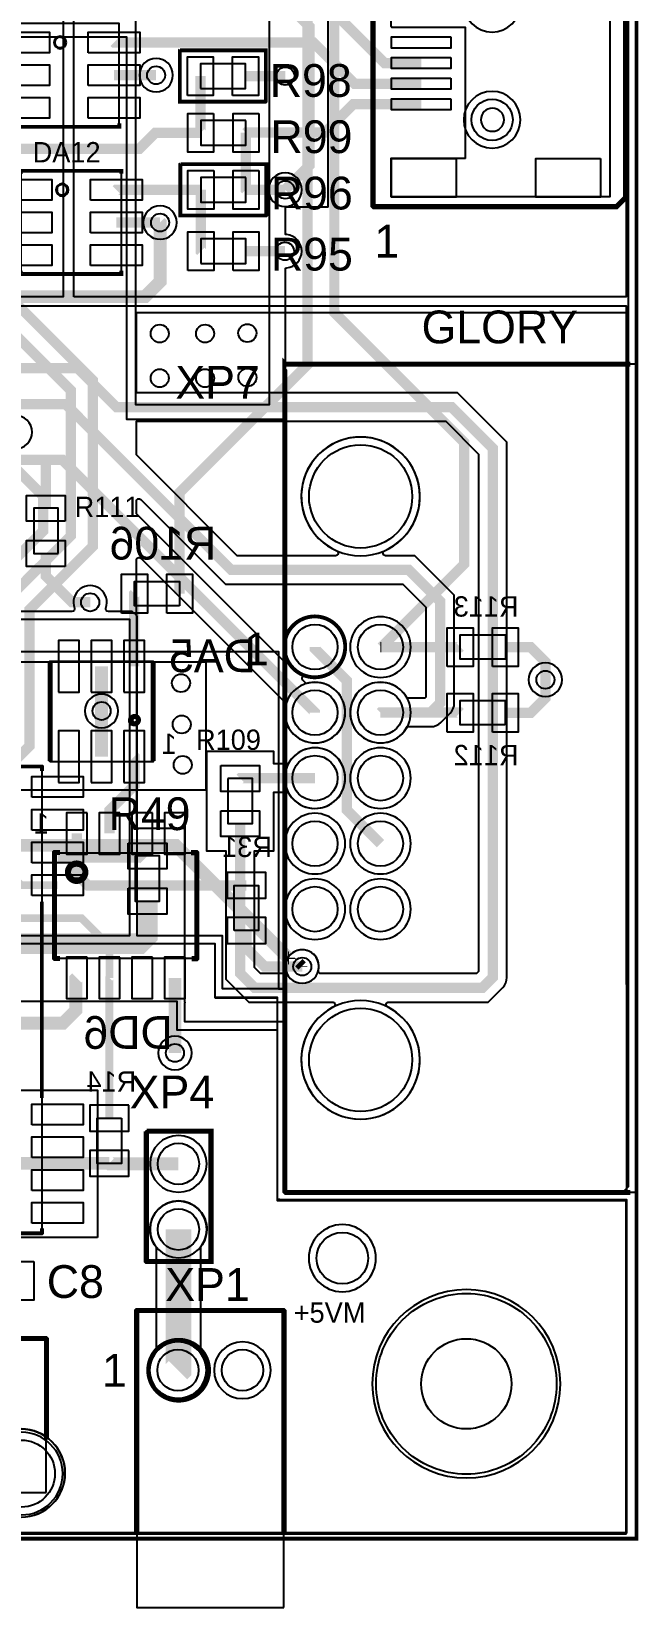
# Model space of a CAD drawing. Extents: x 0 to 112, y -6 to 118.
# Drawn here: x 88.7 to 112.3, y -2.7 to 58.4 of the extents above; entities that cross this region are included whole.
import ezdxf

# ---------------------------------------------------------------- set-up
doc = ezdxf.new("R2010")
doc.units = 0
for name, color, linetype in [('BOARD_GEOMETRY_OUTLINE', 1, 'CONTINUOUS'), ('ETCH_BOTTOM', 5, 'CONTINUOUS'), ('ETCH_GND', 3, 'CONTINUOUS'), ('ETCH_PWR', 4, 'CONTINUOUS'), ('ETCH_TOP', 2, 'CONTINUOUS'), ('MANUFACTURING_NO_PROBE_BOTTOM', 6, 'CONTINUOUS'), ('MANUFACTURING_NO_PROBE_TOP', 7, 'CONTINUOUS'), ('PACKAGE_GEOMETR_ASSEMBLY_BOTTO', 8, 'CONTINUOUS'), ('PACKAGE_GEOMETRY_ASSEMBLY_TOP', 9, 'CONTINUOUS'), ('PIN_BOTTOM', 17, 'CONTINUOUS'), ('PIN_GND', 15, 'CONTINUOUS'), ('PIN_PWR', 16, 'CONTINUOUS'), ('PIN_TOP', 14, 'CONTINUOUS'), ('REF_DES_SILKSCREEN_BOTTOM', 18, 'CONTINUOUS'), ('REF_DES_SILKSCREEN_TOP', 19, 'CONTINUOUS'), ('ROUTE_KEEPOUT_ALL', 21, 'CONTINUOUS'), ('VIA_CLASS_BOTTOM', 29, 'CONTINUOUS'), ('VIA_CLASS_GND', 27, 'CONTINUOUS'), ('VIA_CLASS_PWR', 28, 'CONTINUOUS'), ('VIA_CLASS_TOP', 26, 'CONTINUOUS')]:
    doc.layers.add(name, color=color, linetype=linetype)

msp = doc.modelspace()

# ---------------------------------------------------------------- linework, layer by layer
at = {"layer": 'BOARD_GEOMETRY_OUTLINE', "const_width": 0.15}
msp.add_lwpolyline([(112.2, 118.2), (0, 118.2), (0, 0), (112.2, 0)], close=True, dxfattribs=at)
at = {"layer": 'BOARD_GEOMETRY_OUTLINE'}
for points in [[(112.2, 118.2), (112.2, 0)], [(112.2, 15.275), (112.2, 4.275)], [(112.2, 4.275), (112.2, 2.275)], [(112.2, 2.275), (112.2, 0.275)]]:
    msp.add_lwpolyline(points, dxfattribs=at)
msp.add_lwpolyline([(106.6106, 55.4531, 1), (106.6106, 54.5531, 1)], format="xyb", close=True, dxfattribs=at)
at = {"layer": 'ETCH_BOTTOM'}
for points, const_width in [([(102.3031, 34.56), (105.5211, 37.778), (105.5211, 42.4931), (100.4814, 47.5328), (100.4814, 68.74), (97.3858, 71.8356), (97.3858, 96.745), (95.5864, 98.5444), (86.6327, 98.5444)], 0.4), ([(86.4796, 31.486), (86.4796, 35.0875), (88.5995, 37.2074), (88.5995, 37.2105), (89.0095, 37.6205), (89.0126, 37.6205), (90.2609, 38.8688), (90.2609, 44.5122), (83.1949, 51.5782), (83.1949, 53.6654), (77.8598, 59.0005), (77.8598, 59.0183), (75.8726, 61.0055), (75.8726, 82.2224), (78.8016, 85.1514), (80.5874, 85.1514)], 0.4), ([(95.2856, 82.6512), (96.3496, 81.5872), (96.3496, 71.3537), (99.4469, 68.2564), (99.4469, 45.51), (94.4838, 40.5469), (94.4838, 36.63)], 0.4), ([(82.0972, 31.7402), (82.0972, 34.7192), (82.4972, 35.1192), (85.2238, 35.1192), (85.6017, 34.7413), (85.6017, 30.2811), (86.0238, 29.859), (87.7938, 29.859), (88.6599, 30.7251), (88.6599, 36.0088), (91.1181, 38.467), (91.1181, 44.9049), (84.0552, 51.9678), (84.0552, 54.0307), (82.2327, 55.8532), (82.2327, 55.8622), (76.7333, 61.3616), (76.7333, 75.4697), (78.2958, 77.0322), (80.7124, 77.0322)], 0.4), ([(80.9836, 42.9138), (80.9836, 43.1817), (81.4925, 43.6906), (85.9215, 43.6906), (89.1894, 40.4227), (89.1894, 39.0564), (86.7898, 36.6568), (79.9153, 36.6568)], 0.4), ([(92.725, 33.8167), (92.725, 36.6212), (92.7338, 36.63)], 0.4), ([(102.27, 26.94), (100.9692, 28.2408), (100.9692, 33.2584), (99.73, 34.4976), (99.73, 34.56)], 0.4), ([(102.27, 34.56), (102.3031, 34.56)], 0.4), ([(102.3031, 34.56), (105.3598, 34.56), (105.3622, 34.5624)], 0.4), ([(107.1122, 34.5624), (108.0848, 34.5624), (108.6655, 33.9817), (108.6655, 33.2939)], 0.4), ([(91.455, 33.8167), (91.455, 32.083)], 0.5), ([(108.6655, 33.2939), (108.6655, 32.5794), (108.1026, 32.0165), (107.1112, 32.0165)], 0.4), ([(91.455, 30.3167), (91.455, 32.083)], 0.5), ([(102.27, 32.02), (105.3577, 32.02), (105.3612, 32.0165)], 0.4), ([(91.762, 27.3372), (91.762, 28.2301), (92.7304, 29.1985), (92.7304, 30.3113), (92.725, 30.3167)], 0.4), ([(97.0701, 25.3209), (90.9241, 25.3209), (90.492, 25.753), (90.492, 27.3372)], 0.4), ([(83.366, 24.0502), (90.678, 24.0502), (91.762, 22.9662), (91.762, 21.7372)], 0.3), ([(99.235, 22.1762), (97.7845, 22.1762), (97.0701, 22.8906), (97.0701, 23.5709)], 0.4), ([(87.576, 19.9806), (89.9589, 19.9806), (90.4589, 20.4806), (90.4589, 21.7041), (90.492, 21.7372)], 0.5), ([(91.7572, 16.2972), (91.7572, 21.7324), (91.762, 21.7372)], 0.3), ([(94.302, 21.7372), (94.302, 18.8256)], 0.5), ([(91.7572, 14.5472), (87.8656, 14.5472), (87.576, 14.8368), (87.576, 19.9806)], 0.5), ([(94.4373, 14.5272), (91.7772, 14.5272), (91.7572, 14.5472)], 0.5)]:
    msp.add_lwpolyline(points, dxfattribs=dict(at, const_width=const_width))
at = {"layer": 'ETCH_GND'}
for points in [[(89.9691, 65.1043), (89.9691, 48.1353), (73.6176, 48.1353)], [(76.7004, 35.636), (92.5331, 35.636), (92.5331, 23.3727), (46.1591, 23.3727)]]:
    msp.add_lwpolyline(points, dxfattribs=at)
for points in [[(90.3868, 48.1365), (90.3868, 65.1043), (111.7972, 65.1043), (111.7972, 48.1365)], [(59.9307, 0.206), (59.9307, 9.3264), (53.9996, 9.3264), (53.9996, 13.3453), (53.7336, 13.6113), (53.7103, 13.6113), (53.7092, 13.6124), (44.1944, 13.6124), (42.7112, 15.0956), (42.7112, 21.56), (46.4617, 21.56), (46.4617, 23.0726), (92.8254, 23.0726), (92.8257, 23.0724), (95.8505, 23.0724), (95.8505, 20.9869), (98.15, 20.9869), (98.1512, 20.9857), (98.2659, 20.9857), (98.2659, 13.1325), (111.8096, 13.1325), (111.8096, 0.206)]]:
    msp.add_lwpolyline(points, close=True, dxfattribs=at)
for points in [[(98.576, 52.9383, 1), (98.576, 51.6381, 1)], [(98.5677, 13.4326), (98.5677, 21.3079), (96.1508, 21.3079), (96.1508, 23.3728), (92.8332, 23.3728), (92.8332, 35.7491), (92.8101, 35.7723), (92.8101, 35.7912), (92.7408, 35.8605), (92.7218, 35.8605), (92.6462, 35.9361), (91.7205, 35.9361, -0.521009), (91.6253, 36.0723, 1.429518), (90.4039, 36.0723, -0.521009), (90.3087, 35.9361), (73.9922, 35.9361), (73.9922, 47.7352), (74.0495, 47.7925), (111.7972, 47.7925), (111.7972, 21.4942), (111.8094, 21.482), (111.8094, 13.4328), (111.6825, 13.4328), (111.6823, 13.4326)], [(101.5, 42.7001, 1), (101.5, 38.0999, 1)], [(99.73, 35.7351, 1), (99.73, 33.3849, 1)], [(102.27, 35.7351, 1), (102.27, 33.3849, 1)], [(108.6655, 33.944, 1), (108.6655, 32.6438, 1)], [(99.73, 33.1951, 1), (99.73, 30.8449, 1)], [(102.27, 33.1951, 1), (102.27, 30.8449, 1)], [(91.455, 32.7331, 1), (91.455, 31.4329, 1)], [(99.73, 30.6551, 1), (99.73, 28.3049, 1)], [(102.27, 30.6551, 1), (102.27, 28.3049, 1)], [(102.27, 28.1151, 1), (102.27, 25.7649, 1)], [(99.73, 25.5751, 1), (99.73, 23.2249, 1)], [(102.27, 25.5751, 1), (102.27, 23.2249, 1)], [(99.235, 22.8263, 1), (99.235, 21.5261, 1)], [(101.5, 20.8601, 1), (101.5, 16.2599, 1)], [(94.4373, 15.6273, 1), (94.4373, 13.4271, 1)], [(94.4373, 13.0873, 1), (94.4373, 10.8871, 1)], [(105.6, 9.6502, 1), (105.6, 2.3498, 1)], [(94.4192, 7.6282, 1), (94.4192, 5.428, 1)], [(88.3378, 4.2499, 1), (88.3378, 0.8295, 1)]]:
    msp.add_lwpolyline(points, format="xyb", close=True, dxfattribs=at)
at = {"layer": 'ETCH_PWR'}
msp.add_lwpolyline([(111.8807, 117.9718), (111.8807, 13.6405), (111.6893, 13.4491), (98.5933, 13.4491), (98.5933, 21.2986), (98.3308, 21.2986), (98.3308, 34.3765), (76.8479, 34.3765, -0.620422), (76.7672, 34.5393, 0.955195), (75.7708, 35.3726, -0.68394), (75.5947, 35.4411), (75.5947, 58.2152), (92.4237, 58.2152), (92.4237, 43.3973), (98.5933, 43.3973), (98.5933, 49.2535), (98.6385, 49.2584, 0.897401), (98.6385, 50.551), (98.5933, 50.5559), (98.5933, 51.6213), (100.2314, 51.6213), (100.2402, 51.6301), (100.2402, 60.2068)], format="xyb", dxfattribs=at)
for points in [[(92.9688, 61.9731, 3.675248), (92.9688, 62.6319, -0.764144), (92.78, 62.6833), (92.78, 68.78), (92.8095, 68.7935, 0.100698), (93.1314, 69.0289), (93.1465, 69.0455), (97.527, 69.0455), (97.5282, 69.0444), (97.9579, 69.0444), (97.9579, 43.9519), (92.78, 43.9519), (92.78, 61.9217, -0.764144), (92.9688, 61.9731)], [(106.5993, 60.5999, 1), (106.5993, 58.3997, 1)], [(93.5728, 57.3795, 1), (93.5728, 56.0793, 1)], [(106.5993, 56.0999, 1), (106.5993, 53.8997, 1)], [(93.7254, 51.6667, 1), (93.7254, 50.3665, 1)], [(88.1093, 43.5423, 1), (88.1093, 42.2421, 1)], [(101.5, 42.7001, 1), (101.5, 38.0999, 1)], [(99.73, 35.7351, 1), (99.73, 33.3849, 1)], [(102.27, 35.7351, 1), (102.27, 33.3849, 1)], [(99.73, 33.1951, 1), (99.73, 30.8449, 1)], [(102.27, 33.1951, 1), (102.27, 30.8449, 1)], [(99.73, 30.6551, 1), (99.73, 28.3049, 1)], [(99.73, 28.1151, 1), (99.73, 25.7649, 1)], [(102.27, 28.1151, 1), (102.27, 25.7649, 1)], [(99.73, 25.5751, 1), (99.73, 23.2249, 1)], [(102.27, 25.5751, 1), (102.27, 23.2249, 1)], [(101.5, 20.8601, 1), (101.5, 16.2599, 1)], [(94.302, 19.4757, 1), (94.302, 18.1755, 1)], [(94.4373, 13.0873, 1), (94.4373, 10.8871, 1)], [(100.7919, 12.1712, 1), (100.7919, 9.571, 1)], [(105.6, 9.6502, 1), (105.6, 2.3498, 1)], [(94.4192, 7.6282, 1), (94.4192, 5.428, 1)], [(96.9192, 7.6282, 1), (96.9192, 5.428, 1)], [(88.3366, 4.2403, 1), (88.3366, 0.8367, 1)]]:
    msp.add_lwpolyline(points, format="xyb", close=True, dxfattribs=at)
for points, const_width in [([(98.577, 59.5482), (99.5202, 58.605), (99.5202, 53.2324), (98.576, 52.2882)], 0.4), ([(98.6912, 22.5141), (94.3325, 26.8728), (79.0099, 26.8728)], 0.5), ([(98.7091, 22.5141), (98.6912, 22.5141)], 0.5), ([(98.7091, 22.5051), (98.7091, 22.5141)], 0.5), ([(98.7271, 22.5051), (98.7091, 22.5051)], 0.5), ([(98.7271, 22.4728), (98.7271, 22.5051)], 0.5), ([(99.1049, 22.3247), (99.235, 22.1946)], 0.4), ([(99.235, 22.1946), (99.235, 22.1762)], 0.4)]:
    msp.add_lwpolyline(points, dxfattribs=dict(at, const_width=const_width))
msp.add_lwpolyline([(65.4411, 29.0181), (65.4411, 33.9921), (65.9527, 33.9921), (65.9528, 33.992), (95.4997, 33.992), (95.4997, 29.0181)], close=True, dxfattribs=at)
msp.add_lwpolyline([(46.4611, 23.0725), (95.8504, 23.0725), (95.8504, 20.9733), (95.8609, 20.969), (98.2679, 20.969), (98.2679, 13.1123), (111.7798, 13.1123), (111.7798, 0.1784), (59.9303, 0.1784)], dxfattribs=at)
at = {"layer": 'ETCH_TOP'}
for points, const_width in [([(103.8493, 57.1998), (102.427, 57.1998), (96.0448, 63.582), (91.9518, 63.582), (91.9423, 63.5725)], 0.4), ([(103.8493, 56.3998), (101.2668, 56.3998), (99.6744, 57.9922), (91.9479, 57.9922), (91.9407, 57.9994)], 0.4), ([(91.9407, 56.7294), (93.5728, 56.7294)], 0.4), ([(95.2885, 56.6946), (95.2885, 54.5119), (95.3026, 54.4978)], 0.4), ([(97.0385, 56.6946), (98.5814, 56.6946)], 0.4), ([(103.8493, 55.5998), (101.2134, 55.5998), (100.117, 54.5034), (97.0582, 54.5034), (97.0526, 54.4978)], 0.4), ([(95.3026, 54.4978), (93.5456, 54.4978), (92.9188, 53.871), (82.3899, 53.871), (80.7746, 52.2557), (78.6296, 52.2557), (78.6162, 52.2691)], 0.4), ([(97.0526, 54.4978), (97.0526, 52.2887), (97.0531, 52.2882)], 0.4), ([(95.3031, 52.2882), (92.0261, 52.2882), (92.0245, 52.2866)], 0.4), ([(95.3031, 52.2882), (95.3031, 49.9059), (95.3043, 49.9047)], 0.4), ([(97.0531, 52.2882), (98.576, 52.2882)], 0.4), ([(78.6162, 50.9991), (80.7594, 50.9991), (83.6138, 48.1447), (93.1371, 48.1447), (93.7286, 48.7362), (93.7286, 51.0134), (93.7254, 51.0166)], 0.5), ([(92.0245, 51.0166), (93.7254, 51.0166)], 0.4), ([(97.0543, 49.9047), (98.5684, 49.9047)], 0.4), ([(73.1119, 49.6226), (73.1119, 49.3505), (75.2542, 47.2082), (75.2542, 38.5088), (77.8219, 35.9411), (87.1345, 35.9411), (87.7859, 35.2897), (87.7859, 25.8789), (88.3363, 25.3285), (89.7484, 25.3285)], 0.3), ([(87.0517, 44.6172), (87.8038, 45.3693), (90.526, 45.3693), (92.0321, 43.8632), (105.0284, 43.8632), (106.6223, 42.2693), (106.6223, 21.7509), (106.2224, 21.351), (97.394, 21.351), (96.8296, 21.9154), (96.8296, 27.7167)], 0.4), ([(86.1148, 43.5422), (87.2037, 43.5422), (87.636, 43.9745), (90.0613, 43.9745), (96.4851, 37.5507), (103.3719, 37.5507), (104.5827, 36.3399), (104.5827, 32.3852), (104.2236, 32.0261), (102.2761, 32.0261), (102.27, 32.02)], 0.4), ([(89.2637, 41.8153), (87.649, 41.8153), (87.2221, 42.2422), (86.1148, 42.2422)], 0.4), ([(89.2995, 39.9389), (89.2995, 41.7795), (89.2637, 41.8153)], 0.4), ([(99.73, 32.02), (99.73, 32.0285), (89.9432, 41.8153), (89.2637, 41.8153)], 0.4), ([(91.0146, 36.2952), (90.3178, 36.2952), (89.2995, 37.3135), (89.2995, 38.1889)], 0.4), ([(99.73, 29.48), (96.8429, 29.48), (96.8296, 29.4667)], 0.4), ([(89.7484, 26.5985), (93.0961, 26.5985), (93.2332, 26.4614)], 0.8), ([(83.466, 23.0662), (86.1815, 23.0662), (86.1948, 23.0529), (86.9406, 23.0529), (86.9539, 23.0662), (92.9332, 23.0662), (93.2332, 23.3662), (93.2332, 24.7114)], 0.8), ([(94.4373, 11.9872), (94.4373, 6.5462), (94.4192, 6.5281)], 1)]:
    msp.add_lwpolyline(points, dxfattribs=dict(at, const_width=const_width))
for points in [[(105.5678, 53.5114), (105.5715, 53.5151), (105.5715, 58.5836), (102.7175, 58.5836), (102.6879, 58.6132), (102.6879, 62.4136), (111.1464, 62.4136), (111.1464, 62.3988), (111.1612, 62.3988), (111.1612, 52.0105), (102.6879, 52.0105), (102.6879, 53.5114)], [(59.9386, 0.2201), (59.8956, 0.2631), (59.8956, 9.3202), (53.977, 9.3202), (53.977, 13.4168), (53.7887, 13.6051), (44.2033, 13.6051), (42.6842, 15.1242), (42.6842, 20.8279), (60.0005, 20.8279), (60.0005, 19.7787), (60.8227, 18.9565), (62.7007, 18.9565), (62.7007, 20.8279), (94.3788, 20.8279), (94.379, 20.7624), (94.379, 19.728), (98.2661, 19.728), (98.2661, 13.1608), (98.3531, 13.1608), (98.3531, 13.1466), (111.8164, 13.1466), (111.8164, 0.2201)], [(91.2985, 11.6784), (88.1983, 11.6784), (88.1983, 17.3886), (91.2985, 17.3886)]]:
    msp.add_lwpolyline(points, close=True, dxfattribs=at)
for points in [[(98.5662, 13.4609), (98.5662, 20.0281), (94.6791, 20.0281), (94.6791, 20.7624), (94.6969, 20.7802), (94.679, 20.7981), (94.679, 21.3532), (94.6791, 21.3533), (94.6791, 27.5137), (94.6612, 27.5316), (92.8234, 27.5316), (92.8234, 35.8114), (92.8052, 35.8296), (92.8052, 37.9305, -0.668179), (92.9783, 38.0022), (98.6085, 32.3721), (98.6003, 32.3434, 3.818656), (99.4194, 33.1533), (99.3909, 33.1455), (99.2614, 33.2751, -0.789012), (99.3646, 33.4432, 4.184165), (98.6132, 34.1946, -0.789012), (98.4451, 34.0914), (92.8052, 39.7313), (92.8052, 40.2078, -0.668179), (92.9783, 40.2795), (96.2572, 37.0006), (103.144, 37.0006), (104.0326, 36.112), (104.0326, 32.6131), (103.9957, 32.5762), (103.3056, 32.5762), (103.291, 32.6018, 3.818607), (103.2975, 31.4499), (103.312, 31.476), (104.2236, 31.476, 0.198879), (104.6126, 31.6371), (104.9717, 31.9962, 0.198879), (105.1328, 32.3852), (105.1328, 36.5678), (103.5998, 38.1008), (102.4679, 38.1008, -0.811715), (102.4271, 38.295, 4.751502), (100.5729, 38.295, -0.811715), (100.5321, 38.1008), (96.713, 38.1008), (92.8052, 42.0086), (92.8052, 43.3131), (104.8005, 43.3131), (106.0722, 42.0414), (106.0722, 21.9788), (105.9945, 21.9011), (99.9662, 21.9011, -0.48416), (99.8675, 22.0259, 1.265474), (98.6025, 22.0259, -0.48416), (98.5038, 21.9011), (97.6219, 21.9011), (97.3797, 22.1433), (97.3797, 26.6666), (98.1297, 26.6666), (98.1297, 28.9299), (98.6912, 28.9299), (98.7057, 28.904, 3.818481), (98.7057, 30.056), (98.6912, 30.0301), (98.1297, 30.0301), (98.1297, 30.5168), (95.5295, 30.5168), (95.5295, 26.6666), (96.2795, 26.6666), (96.2795, 21.6875), (97.1661, 20.8009), (100.4092, 20.8009, -0.788016), (100.4553, 20.6092, 4.163238), (102.5447, 20.6092, -0.788016), (102.5908, 20.8009), (106.4503, 20.8009), (107.0113, 21.3619, 0.198879), (107.1724, 21.7509), (107.1724, 42.4972), (105.2563, 44.4133), (92.8052, 44.4133), (92.8052, 47.5344), (111.7957, 47.5344), (111.7957, 21.5292), (111.8079, 21.517), (111.8079, 13.4609)], [(102.27, 35.7351, 1), (102.27, 33.3849, 1)], [(108.6655, 33.944, 1), (108.6655, 32.6438, 1)], [(102.27, 30.6551, 1), (102.27, 28.3049, 1)], [(102.27, 28.1151, 1), (102.27, 25.7649, 1)], [(99.73, 25.5751, 1), (99.73, 23.2249, 1)], [(102.27, 25.5751, 1), (102.27, 23.2249, 1)], [(94.4373, 15.6273, 1), (94.4373, 13.4271, 1)], [(95.2976, 7.1904, -2.07152), (93.5754, 7.2339), (93.5872, 7.2481), (93.5872, 11.2887), (93.5762, 11.3026, -2.072555), (95.2984, 11.3026), (95.2874, 11.2887), (95.2874, 7.2039)], [(105.6, 9.6502, 1), (105.6, 2.3498, 1)], [(88.35, 4.1201, 1), (88.35, 0.9199, 1)]]:
    msp.add_lwpolyline(points, format="xyb", close=True, dxfattribs=at)
at = {"layer": 'MANUFACTURING_NO_PROBE_BOTTOM', "const_width": 0.2}
for points in [[(89.4626, 34.0228), (89.4626, 30.1461)], [(93.4555, 34.0228), (93.4555, 30.1461)], [(89.8467, 26.5998), (89.6413, 26.5998), (89.6323, 26.5908), (89.6323, 22.4998), (89.6413, 22.4908), (89.8467, 22.4908)], [(94.9204, 26.5909), (95.1348, 26.5909), (95.1526, 26.5731), (95.1526, 22.4997), (95.1348, 22.4819), (94.9561, 22.4819)]]:
    msp.add_lwpolyline(points, dxfattribs=at)
for points in [[(92.8841, 31.7288, 1), (92.6003, 31.7288, 1)], [(90.8454, 25.832, 1), (90.1336, 25.832, 1)]]:
    msp.add_lwpolyline(points, format="xyb", close=True, dxfattribs=at)
at = {"layer": 'MANUFACTURING_NO_PROBE_TOP', "const_width": 0.2}
msp.add_lwpolyline([(101.9839, 63.0022), (101.9839, 51.6652), (102.0197, 51.6294), (111.4224, 51.6294), (111.7806, 51.9876), (111.7806, 62.4828), (111.2791, 62.9843), (102.0018, 62.9843)], close=True, dxfattribs=at)
at = {"layer": 'MANUFACTURING_NO_PROBE_TOP'}
for points in [[(90.0937, 57.9964, 1), (89.6065, 57.9964, 1)], [(90.1743, 52.2831, 1), (89.6871, 52.2831, 1)]]:
    msp.add_lwpolyline(points, format="xyb", close=True, dxfattribs=at)
for points, const_width in [([(94.5008, 57.6944), (97.8237, 57.6944), (97.8237, 55.7203), (97.8059, 55.7025), (94.4919, 55.7025), (94.4919, 57.6856), (94.5097, 57.7034)], 0.15), ([(88.2299, 54.8536), (88.2299, 54.7285), (92.1423, 54.7285), (92.1423, 54.8625)], 0.15), ([(94.5186, 53.2816), (97.8415, 53.2816), (97.8415, 51.3075), (97.8237, 51.2897), (94.5097, 51.2897), (94.5097, 53.2728), (94.5275, 53.2906)], 0.15), ([(88.3281, 52.8974), (88.3281, 53.0224), (92.2227, 53.0224), (92.2227, 52.9063)], 0.15), ([(88.3281, 49.1457), (88.3281, 49.0474), (88.3192, 49.0385), (88.3371, 49.0206), (92.2227, 49.0206), (92.2227, 49.1457)], 0.15), ([(111.9589, 45.5287), (98.5814, 45.5287), (98.5635, 45.5466), (98.5635, 13.4548), (98.5993, 13.419), (111.959, 13.419)], 0.2), ([(89.1499, 29.762), (89.1499, 29.9228), (89.141, 29.9317), (81.5483, 29.9317), (81.5394, 29.9228), (81.5394, 29.7441)], 0.15), ([(89.141, 24.6883), (89.141, 17.0777)], 0.15), ([(93.1902, 15.7918), (93.1902, 10.7592), (93.2082, 10.7412), (95.6976, 10.7412), (95.6976, 15.7918), (93.2082, 15.7918)], 0.2), ([(81.5393, 12.0218), (81.5393, 11.8432), (81.5482, 11.8343), (89.141, 11.8343), (89.15, 11.8433), (89.15, 12.0219)], 0.15), ([(92.8149, 0.2206), (92.8149, 8.8343), (92.824, 8.8434), (98.5098, 8.8434), (98.5276, 8.8256), (98.5276, 0.2474)], 0.2), ([(64.7346, 3.8739), (64.7346, 7.7421), (64.7525, 7.76), (89.2869, 7.76), (89.3228, 7.7241), (89.3228, 3.838)], 0.2)]:
    msp.add_lwpolyline(points, dxfattribs=dict(at, const_width=const_width))
at = {"layer": 'MANUFACTURING_NO_PROBE_TOP', "const_width": 0.15}
for points in [[(100.9038, 34.5682, 1), (98.543, 34.5682, 1)], [(95.6251, 6.5269, 1), (93.2643, 6.5269, 1)]]:
    msp.add_lwpolyline(points, format="xyb", close=True, dxfattribs=at)
at = {"layer": 'PACKAGE_GEOMETR_ASSEMBLY_BOTTO'}
for points in [[(94.4838, 36.155), (92.7338, 36.155), (92.7338, 37.105), (94.4838, 37.105)], [(107.1122, 34.0874), (105.3622, 34.0874), (105.3622, 35.0374), (107.1122, 35.0374)], [(89.455, 30.1167), (89.455, 34.0167), (93.455, 34.0167), (93.455, 30.1167)], [(107.1112, 31.5415), (105.3612, 31.5415), (105.3612, 32.4915), (107.1112, 32.4915)], [(95.147, 26.5872), (95.147, 22.4872), (89.647, 22.4872), (89.647, 26.5872)], [(96.5951, 23.5709), (96.5951, 25.3209), (97.5451, 25.3209), (97.5451, 23.5709)], [(92.2322, 16.2972), (92.2322, 14.5472), (91.2822, 14.5472), (91.2822, 16.2972)]]:
    msp.add_lwpolyline(points, close=True, dxfattribs=at)
for points in [[(92.925, 31.7167, -0.414214), (92.725, 31.5167, -0.414214), (92.525, 31.7167, -0.414214), (92.725, 31.9167, -0.414214), (92.925, 31.7167)], [(90.242, 25.8372, -0.414214), (90.492, 26.0872, -0.414214), (90.742, 25.8372, -0.414214), (90.492, 25.5872, -0.414214), (90.242, 25.8372)]]:
    msp.add_lwpolyline(points, format="xyb", close=True, dxfattribs=at)
at = {"layer": 'PACKAGE_GEOMETRY_ASSEMBLY_TOP'}
for points in [[(111.7993, 51.9498), (111.7993, 62.4998), (111.2993, 62.9998), (101.9993, 62.9998), (101.9993, 51.6498), (111.4993, 51.6498)], [(88.2407, 54.7294), (92.1407, 54.7294), (92.1407, 58.7294), (88.2407, 58.7294)], [(95.2885, 56.2196), (97.0385, 56.2196), (97.0385, 57.1696), (95.2885, 57.1696)], [(97.0526, 54.9728), (95.3026, 54.9728), (95.3026, 54.0228), (97.0526, 54.0228)], [(88.3245, 49.0166), (92.2245, 49.0166), (92.2245, 53.0166), (88.3245, 53.0166)], [(97.0531, 52.7632), (95.3031, 52.7632), (95.3031, 51.8132), (97.0531, 51.8132)], [(95.3043, 49.4297), (97.0543, 49.4297), (97.0543, 50.3797), (95.3043, 50.3797)], [(98.561, 13.429), (112.201, 13.429), (112.201, 45.529), (98.561, 45.529)], [(89.7745, 38.1889), (89.7745, 39.9389), (88.8245, 39.9389), (88.8245, 38.1889)], [(81.5484, 11.8335), (89.1484, 11.8335), (89.1484, 29.9335), (81.5484, 29.9335)], [(96.3546, 29.4667), (96.3546, 27.7167), (97.3046, 27.7167), (97.3046, 29.4667)], [(92.7582, 26.4614), (92.7582, 24.7114), (93.7082, 24.7114), (93.7082, 26.4614)], [(95.7073, 10.7172), (95.7073, 15.7972), (93.1673, 15.7972), (93.1673, 10.7172)], [(98.5192, -2.6699), (98.5192, 8.8301), (92.8192, 8.8301), (92.8192, -2.6699)], [(89.3072, 1.7874), (89.3072, 7.7674), (64.7472, 7.7674), (64.7472, 1.7874)]]:
    msp.add_lwpolyline(points, close=True, dxfattribs=at)
for points in [[(89.8407, 58.1994, 0.414214), (89.6407, 57.9994, 0.414214), (89.8407, 57.7994, 0.414214), (90.0407, 57.9994, 0.414214), (89.8407, 58.1994)], [(89.9245, 52.4866, 0.414214), (89.7245, 52.2866, 0.414214), (89.9245, 52.0866, 0.414214), (90.1245, 52.2866, 0.414214), (89.9245, 52.4866)]]:
    msp.add_lwpolyline(points, format="xyb", close=True, dxfattribs=at)
at = {"layer": 'PIN_BOTTOM'}
for points in [[(92.2338, 35.88), (92.2338, 37.38), (93.2338, 37.38), (93.2338, 35.88)], [(93.9838, 35.88), (93.9838, 37.38), (94.9838, 37.38), (94.9838, 35.88)], [(104.8622, 33.8124), (104.8622, 35.3124), (105.8622, 35.3124), (105.8622, 33.8124)], [(106.6122, 33.8124), (106.6122, 35.3124), (107.6122, 35.3124), (107.6122, 33.8124)], [(89.785, 32.8167), (90.585, 32.8167), (90.585, 34.8167), (89.785, 34.8167)], [(91.055, 32.8167), (91.855, 32.8167), (91.855, 34.8167), (91.055, 34.8167)], [(92.325, 32.8167), (93.125, 32.8167), (93.125, 34.8167), (92.325, 34.8167)], [(104.8612, 31.2665), (104.8612, 32.7665), (105.8612, 32.7665), (105.8612, 31.2665)], [(106.6112, 31.2665), (106.6112, 32.7665), (107.6112, 32.7665), (107.6112, 31.2665)], [(89.785, 29.3167), (90.585, 29.3167), (90.585, 31.3167), (89.785, 31.3167)], [(91.055, 29.3167), (91.855, 29.3167), (91.855, 31.3167), (91.055, 31.3167)], [(92.325, 29.3167), (93.125, 29.3167), (93.125, 31.3167), (92.325, 31.3167)], [(90.892, 28.1372), (90.092, 28.1372), (90.092, 26.5372), (90.892, 26.5372)], [(92.162, 28.1372), (91.362, 28.1372), (91.362, 26.5372), (92.162, 26.5372)], [(93.432, 28.1372), (92.632, 28.1372), (92.632, 26.5372), (93.432, 26.5372)], [(94.702, 28.1372), (93.902, 28.1372), (93.902, 26.5372), (94.702, 26.5372)], [(96.3201, 24.8209), (97.8201, 24.8209), (97.8201, 25.8209), (96.3201, 25.8209)], [(96.3201, 23.0709), (97.8201, 23.0709), (97.8201, 24.0709), (96.3201, 24.0709)], [(90.892, 22.5372), (90.092, 22.5372), (90.092, 20.9372), (90.892, 20.9372)], [(92.162, 22.5372), (91.362, 22.5372), (91.362, 20.9372), (92.162, 20.9372)], [(93.432, 22.5372), (92.632, 22.5372), (92.632, 20.9372), (93.432, 20.9372)], [(94.702, 22.5372), (93.902, 22.5372), (93.902, 20.9372), (94.702, 20.9372)], [(92.5072, 16.7972), (91.0072, 16.7972), (91.0072, 15.7972), (92.5072, 15.7972)], [(92.5072, 15.0472), (91.0072, 15.0472), (91.0072, 14.0472), (92.5072, 14.0472)]]:
    msp.add_lwpolyline(points, close=True, dxfattribs=at)
for centre, radius in [((106.5993, 54.9998), 0.8), ((101.5, 40.4), 2), ((99.73, 34.56), 0.875), ((102.27, 34.56), 0.875), ((99.73, 32.02), 0.875), ((102.27, 32.02), 0.875), ((99.73, 29.48), 0.875), ((102.27, 29.48), 0.875), ((99.73, 26.94), 0.875), ((102.27, 26.94), 0.875), ((99.73, 24.4), 0.875), ((102.27, 24.4), 0.875), ((101.5, 18.56), 2), ((94.4373, 14.5272), 0.8), ((94.4373, 11.9872), 0.8), ((105.6, 6), 1.75), ((94.4192, 6.5281), 0.8), ((96.9192, 6.5281), 0.8), ((88.35, 2.52), 1.3)]:
    msp.add_circle(centre, radius, dxfattribs=at)
at = {"layer": 'PIN_GND'}
for centre, radius in [((106.5993, 54.9998), 0.8), ((101.5, 40.4), 2), ((99.73, 34.56), 0.875), ((102.27, 34.56), 0.875), ((99.73, 32.02), 0.875), ((102.27, 32.02), 0.875), ((99.73, 29.48), 0.875), ((102.27, 29.48), 0.875), ((99.73, 26.94), 0.875), ((102.27, 26.94), 0.875), ((99.73, 24.4), 0.875), ((102.27, 24.4), 0.875), ((101.5, 18.56), 2), ((94.4373, 14.5272), 0.8), ((94.4373, 11.9872), 0.8), ((105.6, 6), 1.75), ((94.4192, 6.5281), 0.8), ((96.9192, 6.5281), 0.8)]:
    msp.add_circle(centre, radius, dxfattribs=at)
at = {"layer": 'PIN_PWR'}
for centre, radius in [((106.5993, 54.9998), 0.8), ((101.5, 40.4), 2), ((99.73, 34.56), 0.875), ((102.27, 34.56), 0.875), ((99.73, 32.02), 0.875), ((102.27, 32.02), 0.875), ((99.73, 29.48), 0.875), ((102.27, 29.48), 0.875), ((99.73, 26.94), 0.875), ((102.27, 26.94), 0.875), ((99.73, 24.4), 0.875), ((102.27, 24.4), 0.875), ((101.5, 18.56), 2), ((94.4373, 14.5272), 0.8), ((94.4373, 11.9872), 0.8), ((105.6, 6), 1.75), ((94.4192, 6.5281), 0.8), ((96.9192, 6.5281), 0.8)]:
    msp.add_circle(centre, radius, dxfattribs=at)
at = {"layer": 'PIN_TOP'}
for points in [[(87.4407, 57.5994), (87.4407, 58.3994), (89.4407, 58.3994), (89.4407, 57.5994)], [(90.9407, 57.5994), (90.9407, 58.3994), (92.9407, 58.3994), (92.9407, 57.5994)], [(104.9993, 58.2173), (104.9993, 57.7823), (102.6993, 57.7823), (102.6993, 58.2173)], [(94.7885, 55.9446), (94.7885, 57.4446), (95.7885, 57.4446), (95.7885, 55.9446)], [(96.5385, 55.9446), (96.5385, 57.4446), (97.5385, 57.4446), (97.5385, 55.9446)], [(87.4407, 56.3294), (87.4407, 57.1294), (89.4407, 57.1294), (89.4407, 56.3294)], [(90.9407, 56.3294), (90.9407, 57.1294), (92.9407, 57.1294), (92.9407, 56.3294)], [(104.9993, 57.4173), (104.9993, 56.9823), (102.6993, 56.9823), (102.6993, 57.4173)], [(104.9993, 56.6173), (104.9993, 56.1823), (102.6993, 56.1823), (102.6993, 56.6173)], [(87.4407, 55.0594), (87.4407, 55.8594), (89.4407, 55.8594), (89.4407, 55.0594)], [(90.9407, 55.0594), (90.9407, 55.8594), (92.9407, 55.8594), (92.9407, 55.0594)], [(104.9993, 55.8173), (104.9993, 55.3823), (102.6993, 55.3823), (102.6993, 55.8173)], [(95.8026, 55.2478), (95.8026, 53.7478), (94.8026, 53.7478), (94.8026, 55.2478)], [(97.5526, 55.2478), (97.5526, 53.7478), (96.5526, 53.7478), (96.5526, 55.2478)], [(105.1993, 53.4998), (105.1993, 51.9998), (102.6993, 51.9998), (102.6993, 53.4998)], [(110.7993, 53.4998), (110.7993, 51.9998), (108.2993, 51.9998), (108.2993, 53.4998)], [(87.5245, 51.8866), (87.5245, 52.6866), (89.5245, 52.6866), (89.5245, 51.8866)], [(91.0245, 51.8866), (91.0245, 52.6866), (93.0245, 52.6866), (93.0245, 51.8866)], [(95.8031, 53.0382), (95.8031, 51.5382), (94.8031, 51.5382), (94.8031, 53.0382)], [(97.5531, 53.0382), (97.5531, 51.5382), (96.5531, 51.5382), (96.5531, 53.0382)], [(87.5245, 50.6166), (87.5245, 51.4166), (89.5245, 51.4166), (89.5245, 50.6166)], [(91.0245, 50.6166), (91.0245, 51.4166), (93.0245, 51.4166), (93.0245, 50.6166)], [(87.5245, 49.3466), (87.5245, 50.1466), (89.5245, 50.1466), (89.5245, 49.3466)], [(91.0245, 49.3466), (91.0245, 50.1466), (93.0245, 50.1466), (93.0245, 49.3466)], [(94.8043, 49.1547), (94.8043, 50.6547), (95.8043, 50.6547), (95.8043, 49.1547)], [(96.5543, 49.1547), (96.5543, 50.6547), (97.5543, 50.6547), (97.5543, 49.1547)], [(90.0495, 39.4389), (88.5495, 39.4389), (88.5495, 40.4389), (90.0495, 40.4389)], [(90.0495, 37.6889), (88.5495, 37.6889), (88.5495, 38.6889), (90.0495, 38.6889)], [(96.0796, 29.9667), (97.5796, 29.9667), (97.5796, 28.9667), (96.0796, 28.9667)], [(88.7484, 28.7385), (88.7484, 29.5385), (90.7484, 29.5385), (90.7484, 28.7385)], [(88.7484, 27.4685), (88.7484, 28.2685), (90.7484, 28.2685), (90.7484, 27.4685)], [(96.0796, 28.2167), (97.5796, 28.2167), (97.5796, 27.2167), (96.0796, 27.2167)], [(88.7484, 26.1985), (88.7484, 26.9985), (90.7484, 26.9985), (90.7484, 26.1985)], [(92.4832, 26.9614), (93.9832, 26.9614), (93.9832, 25.9614), (92.4832, 25.9614)], [(88.7484, 24.9285), (88.7484, 25.7285), (90.7484, 25.7285), (90.7484, 24.9285)], [(92.4832, 25.2114), (93.9832, 25.2114), (93.9832, 24.2114), (92.4832, 24.2114)], [(88.7484, 16.0385), (88.7484, 16.8385), (90.7484, 16.8385), (90.7484, 16.0385)], [(88.7484, 14.7685), (88.7484, 15.5685), (90.7484, 15.5685), (90.7484, 14.7685)], [(88.7484, 13.4985), (88.7484, 14.2985), (90.7484, 14.2985), (90.7484, 13.4985)], [(88.7484, 12.2285), (88.7484, 13.0285), (90.7484, 13.0285), (90.7484, 12.2285)], [(88.8315, 10.7476), (88.8315, 9.2476), (87.8315, 9.2476), (87.8315, 10.7476)]]:
    msp.add_lwpolyline(points, close=True, dxfattribs=at)
for centre, radius in [((106.5993, 54.9998), 0.8), ((101.5, 40.4), 2), ((99.73, 34.56), 0.875), ((102.27, 34.56), 0.875), ((99.73, 32.02), 0.875), ((102.27, 32.02), 0.875), ((99.73, 29.48), 0.875), ((102.27, 29.48), 0.875), ((99.73, 26.94), 0.875), ((102.27, 26.94), 0.875), ((99.73, 24.4), 0.875), ((102.27, 24.4), 0.875), ((101.5, 18.56), 2), ((94.4373, 14.5272), 0.8), ((94.4373, 11.9872), 0.8), ((105.6, 6), 1.75), ((94.4192, 6.5281), 0.8), ((96.9192, 6.5281), 0.8), ((88.35, 2.52), 1.3)]:
    msp.add_circle(centre, radius, dxfattribs=at)
at = {"layer": 'ROUTE_KEEPOUT_ALL'}
msp.add_lwpolyline([(105.6, 9.5, -0.414214), (109.1, 6, -0.414214), (105.6, 2.5, -0.414214), (102.1, 6, -0.414214), (105.6, 9.5)], format="xyb", close=True, dxfattribs=at)
at = {"layer": 'VIA_CLASS_BOTTOM'}
for centre, radius in [((93.5728, 56.7294), 0.35), ((98.5814, 56.6946), 0.35), ((98.576, 52.2882), 0.35), ((93.7254, 51.0166), 0.35), ((98.5684, 49.9047), 0.35), ((93.7114, 46.7127), 0.35), ((95.4711, 46.7127), 0.35), ((97.1081, 46.7316), 0.35), ((93.7115, 44.9844), 0.35), ((95.4712, 44.9844), 0.35), ((97.112, 45.0144), 0.35), ((91.0146, 36.2952), 0.35), ((108.6655, 33.2939), 0.35), ((94.5359, 33.162), 0.35), ((91.455, 32.083), 0.35), ((94.5657, 31.5603), 0.35), ((94.6052, 29.993), 0.35), ((99.235, 22.1762), 0.35), ((94.302, 18.8256), 0.35), ((100.7919, 10.8711), 1)]:
    msp.add_circle(centre, radius, dxfattribs=at)
at = {"layer": 'VIA_CLASS_GND'}
for centre, radius in [((93.5728, 56.7294), 0.35), ((98.5814, 56.6946), 0.35), ((98.576, 52.2882), 0.35), ((93.7254, 51.0166), 0.35), ((98.5684, 49.9047), 0.35), ((93.7114, 46.7127), 0.35), ((95.4711, 46.7127), 0.35), ((97.1081, 46.7316), 0.35), ((93.7115, 44.9844), 0.35), ((95.4712, 44.9844), 0.35), ((97.112, 45.0144), 0.35), ((91.0146, 36.2952), 0.35), ((108.6655, 33.2939), 0.35), ((94.5359, 33.162), 0.35), ((91.455, 32.083), 0.35), ((94.5657, 31.5603), 0.35), ((94.6052, 29.993), 0.35), ((99.235, 22.1762), 0.35), ((94.302, 18.8256), 0.35), ((100.7919, 10.8711), 1)]:
    msp.add_circle(centre, radius, dxfattribs=at)
at = {"layer": 'VIA_CLASS_PWR'}
for centre, radius in [((93.5728, 56.7294), 0.35), ((98.5814, 56.6946), 0.35), ((98.576, 52.2882), 0.35), ((93.7254, 51.0166), 0.35), ((98.5684, 49.9047), 0.35), ((93.7114, 46.7127), 0.35), ((95.4711, 46.7127), 0.35), ((97.1081, 46.7316), 0.35), ((93.7115, 44.9844), 0.35), ((95.4712, 44.9844), 0.35), ((97.112, 45.0144), 0.35), ((91.0146, 36.2952), 0.35), ((108.6655, 33.2939), 0.35), ((94.5359, 33.162), 0.35), ((91.455, 32.083), 0.35), ((94.5657, 31.5603), 0.35), ((94.6052, 29.993), 0.35), ((99.235, 22.1762), 0.35), ((94.302, 18.8256), 0.35), ((100.7919, 10.8711), 1)]:
    msp.add_circle(centre, radius, dxfattribs=at)
at = {"layer": 'VIA_CLASS_TOP'}
for centre, radius in [((93.5728, 56.7294), 0.35), ((98.5814, 56.6946), 0.35), ((98.576, 52.2882), 0.35), ((93.7254, 51.0166), 0.35), ((98.5684, 49.9047), 0.35), ((93.7114, 46.7127), 0.35), ((95.4711, 46.7127), 0.35), ((97.1081, 46.7316), 0.35), ((93.7115, 44.9844), 0.35), ((95.4712, 44.9844), 0.35), ((97.112, 45.0144), 0.35), ((91.0146, 36.2952), 0.35), ((108.6655, 33.2939), 0.35), ((94.5359, 33.162), 0.35), ((91.455, 32.083), 0.35), ((94.5657, 31.5603), 0.35), ((94.6052, 29.993), 0.35), ((99.235, 22.1762), 0.35), ((94.302, 18.8256), 0.35), ((100.7919, 10.8711), 1)]:
    msp.add_circle(centre, radius, dxfattribs=at)

# ---------------------------------------------------------------- texts
at = {"layer": 'MANUFACTURING_NO_PROBE_BOTTOM', "text_generation_flag": 2}
for p in [(94.3662, 30.4173), (89.4196, 27.3314)]:
    msp.add_text('1', height=0.7874, dxfattribs=at).set_placement(p)
at = {"layer": 'MANUFACTURING_NO_PROBE_TOP', "width": 1.02}
for s, p in [('1', (102.0376, 49.6593)), ('GLORY', (103.8643, 46.3341)), ('1', (96.9826, 33.8547)), ('1', (91.4709, 5.8876))]:
    msp.add_text(s, height=1.27, dxfattribs=at).set_placement(p)
at = {"layer": 'MANUFACTURING_NO_PROBE_TOP'}
msp.add_text('+5VM', height=0.7874, dxfattribs=at).set_placement((98.9061, 8.3692))
at = {"layer": 'REF_DES_SILKSCREEN_BOTTOM', "text_generation_flag": 2, "width": 1.02}
for s, p in [('R106', (95.9057, 37.9523)), ('DA5', (97.4417, 33.5871)), ('DD6', (94.2193, 18.9855))]:
    msp.add_text(s, height=1.27, dxfattribs=at).set_placement(p)
at = {"layer": 'REF_DES_SILKSCREEN_BOTTOM', "text_generation_flag": 2}
for s, p in [('R113', (107.6259, 35.7414)), ('R112', (107.6251, 29.9797)), ('R31', (98.0649, 26.4225)), ('R14', (92.8001, 17.3262))]:
    msp.add_text(s, height=0.7874, dxfattribs=at).set_placement(p)
at = {"layer": 'REF_DES_SILKSCREEN_TOP', "width": 1.02}
for s, p in [('R98', (97.9771, 55.889)), ('R99', (98.0065, 53.7097)), ('R96', (98.02, 51.5233)), ('R95', (98.0225, 49.1554)), ('XP7', (94.3179, 44.1864)), ('R49', (91.7282, 27.4644)), ('XP4', (92.5484, 16.6813)), ('C8', (89.3319, 9.3292)), ('XP1', (93.9276, 9.2159))]:
    msp.add_text(s, height=1.27, dxfattribs=at).set_placement(p)
at = {"layer": 'REF_DES_SILKSCREEN_TOP'}
for s, p in [('DA12', (88.7847, 53.3494)), ('R111', (90.4113, 39.6002)), ('R109', (95.119, 30.5748))]:
    msp.add_text(s, height=0.7874, dxfattribs=at).set_placement(p)

doc.saveas('drawing.dxf')
